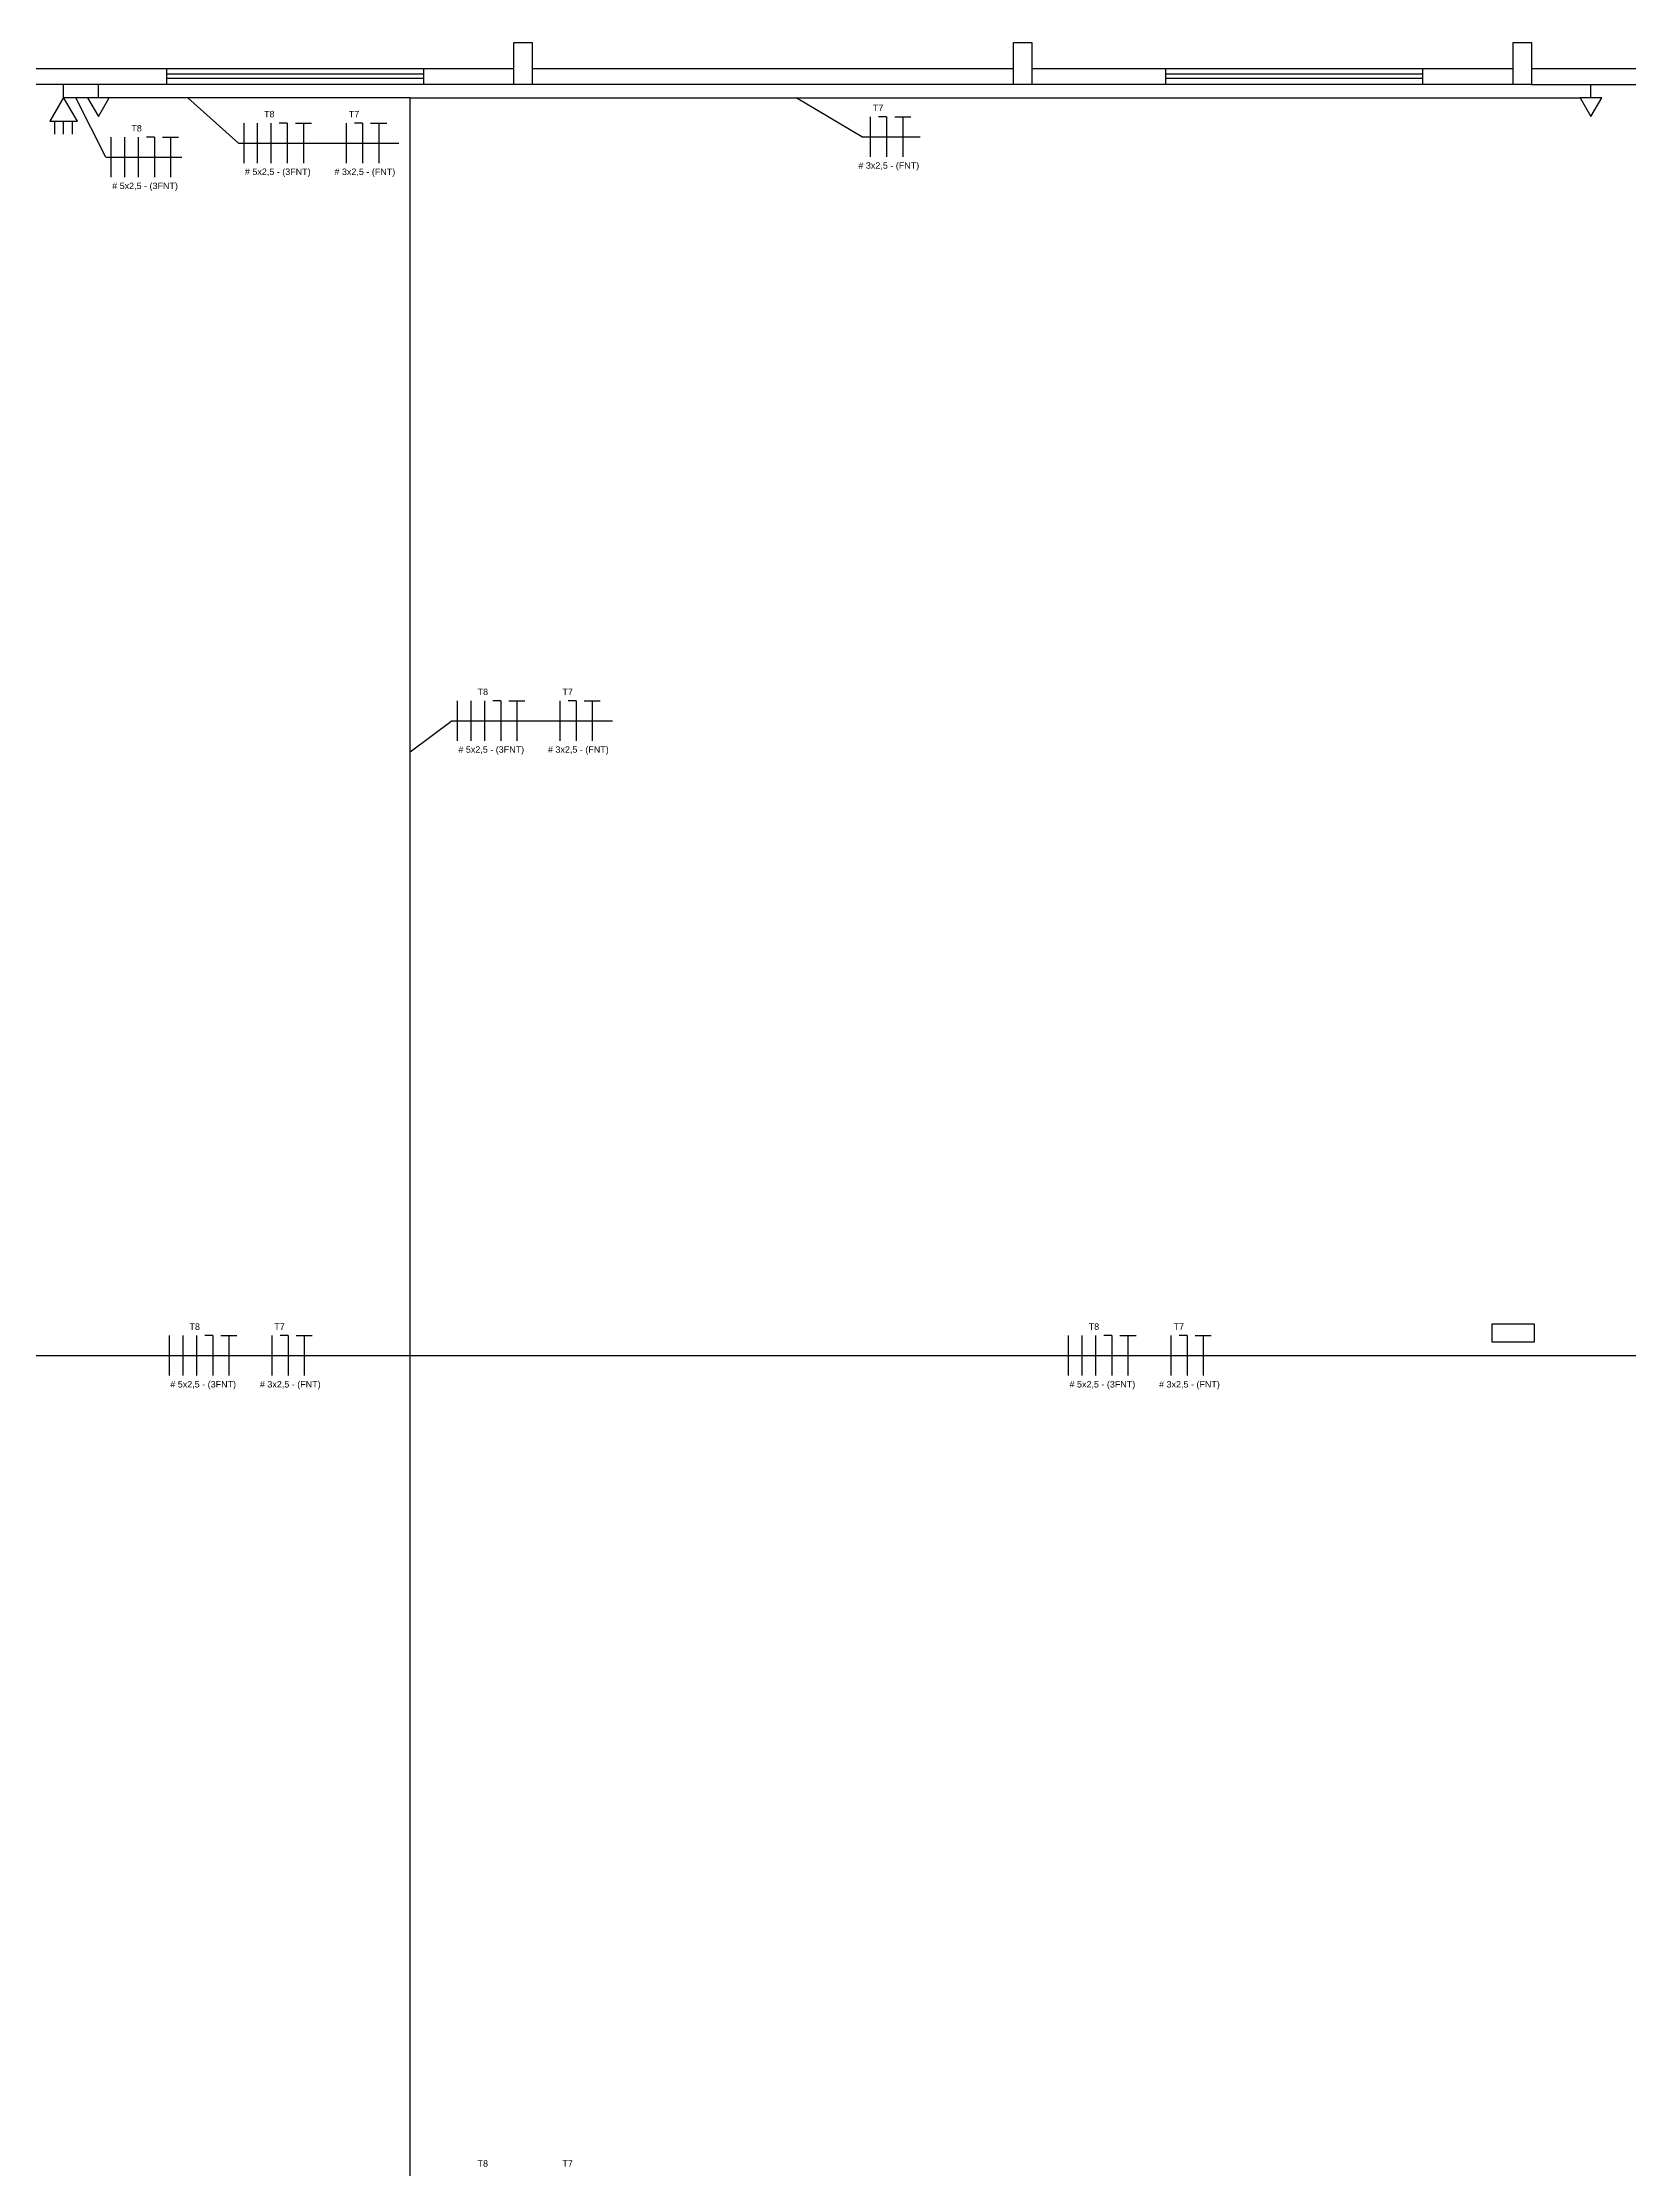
# Model space of a CAD drawing. Extents: x 196 to 487, y -28 to 149.
# Drawn here: x 293.66 to 313.45, y 107.53 to 134.06 of the extents above; entities that cross this region are included whole.
import ezdxf

# ---------------------------------------------------------------- set-up
doc = ezdxf.new("R2010")
doc.units = 0
doc.header["$MEASUREMENT"] = 0
for name, color, linetype in [('_ARQ', 5, 'CONTINUOUS'), ('_ELT-Eletroduto', 7, 'CONTINUOUS'), ('_ELT-PONTO', 2, 'CONTINUOUS'), ('ELET_FIAÇÃO', 1, 'CONTINUOUS'), ('ELT_FIAÇÃO_TEXTO', 255, 'CONTINUOUS')]:
    doc.layers.add(name, color=color, linetype=linetype)
doc.styles.add('ARIAL', font='arial.ttf')

msp = doc.modelspace()

# ---------------------------------------------------------------- linework, layer by layer
at = {"layer": '_ARQ'}
for p, q in [((293.542, 133.734), (299.542, 133.734)), ((295.215, 133.532), (295.215, 133.734)), ((298.415, 133.734), (298.415, 133.532)), ((299.771, 133.734), (305.771, 133.734)), ((306, 133.734), (312, 133.734)), ((307.673, 133.532), (307.673, 133.734)), ((310.873, 133.734), (310.873, 133.532)), ((312.229, 133.734), (318.227, 133.734)), ((295.215, 133.669), (298.412, 133.669)), ((295.215, 133.616), (298.412, 133.616)), ((307.673, 133.669), (310.87, 133.669)), ((307.673, 133.616), (310.87, 133.616)), ((312.229, 133.534), (318.229, 133.534))]:
    msp.add_line(p, q, dxfattribs=at)
at = {"layer": '_ARQ', "linetype": 'Continuous'}
msp.add_line((312, 133.534), (274.625, 133.534), dxfattribs=at)
at = {"layer": '_ARQ'}
for points in [[(299.771, 134.059), (299.771, 133.534), (299.542, 133.534), (299.542, 134.059)], [(306, 134.059), (306, 133.534), (305.771, 133.534), (305.771, 134.059)], [(312.229, 134.059), (312.229, 133.534), (312, 133.534), (312, 134.059)], [(311.738, 118.076), (312.262, 118.076), (312.262, 117.847), (311.738, 117.847)]]:
    msp.add_lwpolyline(points, close=True, dxfattribs=at)
at = {"layer": '_ELT-Eletroduto', "linetype": 'Continuous'}
for p, q in [((294.227, 133.368), (293.931, 133.368)), ((298.25, 133.368), (294.496, 133.368)), ((298.25, 95.245), (298.25, 133.368)), ((298.25, 133.368), (312.837, 133.368)), ((293.447, 117.681), (298.25, 117.681)), ((298.25, 117.681), (317.83, 117.681))]:
    msp.add_line(p, q, dxfattribs=at)
at = {"layer": '_ELT-PONTO'}
for p, q in [((293.927, 133.374), (293.927, 133.534)), ((294.361, 133.368), (294.361, 133.534)), ((312.971, 133.368), (312.971, 133.534)), ((294.227, 133.368), (294.361, 133.135)), ((294.496, 133.368), (294.227, 133.368)), ((294.361, 133.135), (294.496, 133.368)), ((312.837, 133.368), (312.971, 133.135)), ((313.106, 133.368), (312.837, 133.368)), ((312.971, 133.135), (313.106, 133.368)), ((293.816, 132.915), (293.816, 133.076)), ((293.927, 132.915), (293.927, 133.076)), ((294.039, 132.915), (294.039, 133.076))]:
    msp.add_line(p, q, dxfattribs=at)
msp.add_lwpolyline([(293.927, 133.374), (293.755, 133.076), (294.099, 133.076)], close=True, dxfattribs=at)
at = {"layer": 'ELET_FIAÇÃO', "linetype": 'Continuous'}
for p, q in [((296.177, 132.555), (296.177, 133.055)), ((296.347, 132.555), (296.347, 133.055)), ((296.517, 132.555), (296.517, 133.055)), ((296.717, 133.055), (296.617, 133.055)), ((296.717, 133.055), (296.717, 132.555)), ((296.817, 133.055), (297.017, 133.055)), ((296.917, 133.055), (296.917, 132.555)), ((297.456, 132.555), (297.456, 133.055)), ((297.656, 133.055), (297.556, 133.055)), ((297.656, 133.055), (297.656, 132.555)), ((297.756, 133.055), (297.956, 133.055)), ((297.856, 133.055), (297.856, 132.555)), ((303.99, 132.633), (303.99, 133.133)), ((304.19, 133.133), (304.09, 133.133)), ((304.19, 133.133), (304.19, 132.633)), ((304.29, 133.133), (304.49, 133.133)), ((304.39, 133.133), (304.39, 132.633)), ((294.522, 132.379), (294.522, 132.879)), ((294.692, 132.379), (294.692, 132.879)), ((294.862, 132.379), (294.862, 132.879)), ((295.062, 132.879), (294.962, 132.879)), ((295.062, 132.879), (295.062, 132.379)), ((295.162, 132.879), (295.362, 132.879)), ((295.262, 132.879), (295.262, 132.379)), ((298.839, 125.348), (298.839, 125.848)), ((299.009, 125.348), (299.009, 125.848)), ((299.18, 125.348), (299.18, 125.848)), ((299.38, 125.848), (299.28, 125.848)), ((299.38, 125.848), (299.38, 125.348)), ((299.48, 125.848), (299.68, 125.848)), ((299.58, 125.848), (299.58, 125.348)), ((300.119, 125.348), (300.119, 125.848)), ((300.319, 125.848), (300.219, 125.848)), ((300.319, 125.848), (300.319, 125.348)), ((300.419, 125.848), (300.619, 125.848)), ((300.519, 125.848), (300.519, 125.348)), ((295.247, 117.431), (295.247, 117.931)), ((295.417, 117.431), (295.417, 117.931)), ((295.587, 117.431), (295.587, 117.931)), ((295.787, 117.931), (295.687, 117.931)), ((295.787, 117.931), (295.787, 117.431)), ((295.887, 117.931), (296.087, 117.931)), ((295.987, 117.931), (295.987, 117.431)), ((296.526, 117.431), (296.526, 117.931)), ((296.726, 117.931), (296.626, 117.931)), ((296.726, 117.931), (296.726, 117.431)), ((296.826, 117.931), (297.026, 117.931)), ((296.926, 117.931), (296.926, 117.431)), ((306.459, 117.431), (306.459, 117.931)), ((306.629, 117.431), (306.629, 117.931)), ((306.799, 117.431), (306.799, 117.931)), ((306.999, 117.931), (306.899, 117.931)), ((306.999, 117.931), (306.999, 117.431)), ((307.099, 117.931), (307.299, 117.931)), ((307.199, 117.931), (307.199, 117.431)), ((307.738, 117.431), (307.738, 117.931)), ((307.938, 117.931), (307.838, 117.931)), ((307.938, 117.931), (307.938, 117.431)), ((308.038, 117.931), (308.238, 117.931)), ((308.138, 117.931), (308.138, 117.431))]:
    msp.add_line(p, q, dxfattribs=at)
at = {"layer": 'ELT_FIAÇÃO_TEXTO', "linetype": 'Continuous'}
for p, q in [((294.454, 132.629), (294.079, 133.368)), ((296.109, 132.805), (295.477, 133.368)), ((303.882, 132.883), (303.062, 133.368)), ((298.772, 125.598), (298.25, 125.208))]:
    msp.add_line(p, q, dxfattribs=at)
at = {"layer": 'ELT_FIAÇÃO_TEXTO', "color": 7, "linetype": 'Continuous'}
for points in [[(296.109, 132.805), (298.107, 132.805)], [(303.882, 132.883), (304.607, 132.883)], [(294.454, 132.629), (295.401, 132.629)], [(298.772, 125.598), (300.77, 125.598)]]:
    msp.add_lwpolyline(points, dxfattribs=at)

# ---------------------------------------------------------------- texts
at = {"layer": 'ELT_FIAÇÃO_TEXTO', "linetype": 'Continuous', "char_height": 0.08, "attachment_point": 1, "style": 'ARIAL'}
for s, width, insert in [('T8', 0.13359, (296.427, 133.206)), ('T7', 0.13359, (297.484, 133.206)), ('T7', 0.13359, (304.018, 133.283)), ('T8', 0.13359, (294.772, 133.03)), ('# 5x2,5 - (3FNT)', 0.84197, (296.188, 132.487)), ('# 3x2,5 - (FNT)', 0.84197, (297.305, 132.487)), ('# 3x2,5 - (FNT)', 0.84197, (303.838, 132.565)), ('# 5x2,5 - (3FNT)', 0.84197, (294.533, 132.311)), ('T8', 0.13359, (299.089, 125.999)), ('T7', 0.13359, (300.147, 125.999)), ('# 5x2,5 - (3FNT)', 0.84197, (298.85, 125.28)), ('# 3x2,5 - (FNT)', 0.84197, (299.967, 125.28)), ('T8', 0.13359, (295.497, 118.081)), ('T7', 0.13359, (296.554, 118.081)), ('T8', 0.13359, (306.709, 118.081)), ('T7', 0.13359, (307.767, 118.081)), ('# 5x2,5 - (3FNT)', 0.84197, (295.258, 117.362)), ('# 3x2,5 - (FNT)', 0.84197, (296.375, 117.362)), ('# 5x2,5 - (3FNT)', 0.84197, (306.47, 117.362)), ('# 3x2,5 - (FNT)', 0.84197, (307.587, 117.362)), ('T8', 0.13359, (299.089, 107.643)), ('T7', 0.13359, (300.147, 107.643))]:
    msp.add_mtext_dynamic_manual_height_columns(s, width=width, gutter_width=12.5, heights=[0.111], dxfattribs=dict(at, insert=insert))

doc.saveas('drawing.dxf')
